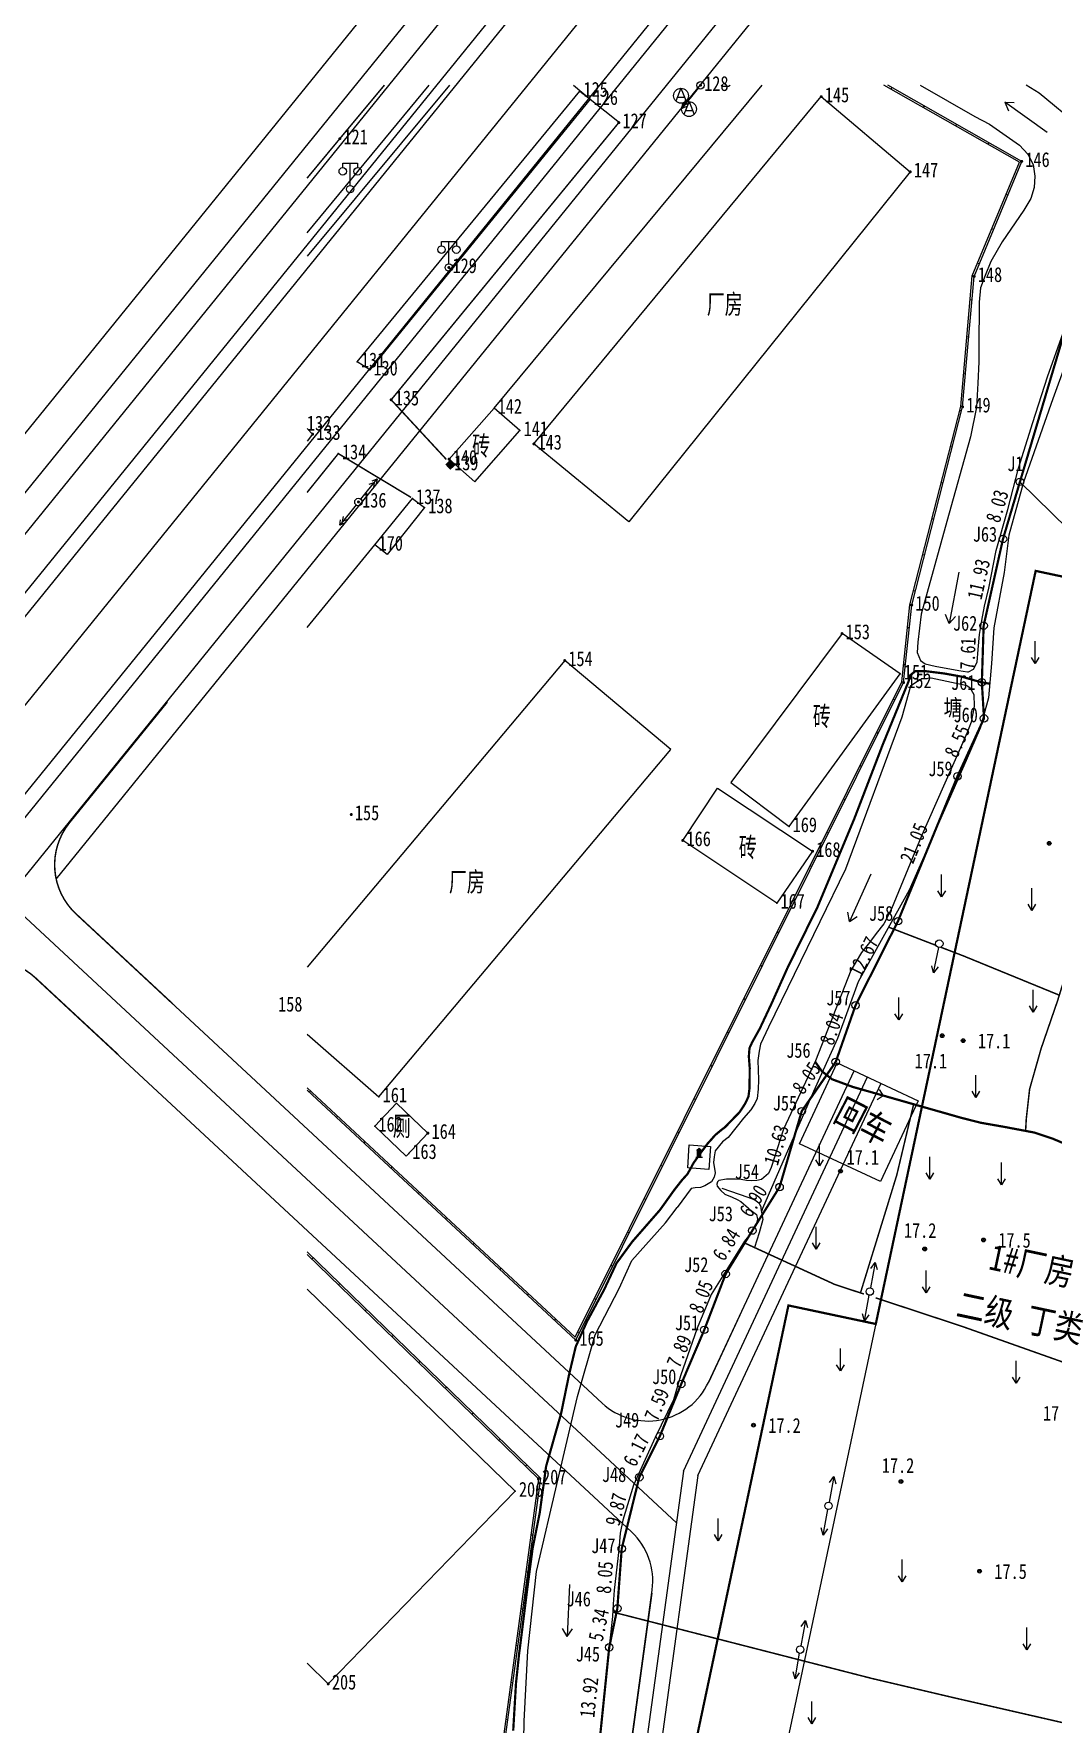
# Model space of a CAD drawing. Extents: x -21908402 to 2681150, y 103181 to 5079726.
# Drawn here: x 1464390 to 1475348, y 471980 to 490152 of the extents above; entities that cross this region are included whole.
import ezdxf
from ezdxf.enums import TextEntityAlignment as Align

# ---------------------------------------------------------------- set-up
doc = ezdxf.new("R2010")
doc.units = 0
doc.header["$LTSCALE"] = 1000
doc.linetypes.add('DASHDOT', pattern=[25.4, 12.7, -6.35, 0, -6.35])
doc.linetypes.add('DOTE', pattern=[2.42, 2, -0.2, 0.02, -0.2])
for name, color, linetype in [('-图例', 7, 'Continuous'), ('222-框选面积', 6, 'Continuous'), ('DIM_COOR', 3, 'Continuous'), ('DLDW', 11, 'Continuous'), ('DLJ', 5, 'Continuous'), ('JZD', 1, 'Continuous'), ('JZP', 1, 'Continuous'), ('RD-中线', 1, 'Continuous'), ('RD-侧石线', 5, 'Continuous'), ('RD-红线', 7, 'Continuous'), ('RD-绿线', 3, 'Continuous'), ('地块划分线', 1, 'DASHDOT'), ('地形', 251, 'Continuous')]:
    doc.layers.add(name, color=color, linetype=linetype)
doc.styles.add('DIMST', font='', dxfattribs={"width": 0.8})
doc.styles.add('HZ', font='simhei.ttf', dxfattribs={"width": 0.8})
doc.styles.add('HZTXT', font='txt', dxfattribs={"width": 0.7, "height": 300, "bigfont": 'HZTXT'})
doc.styles.add('ROMANS', font='simsun.ttc', dxfattribs={"width": 0.8})
doc.styles.get("Standard").update_dxf_attribs({"font": 'tssdeng.shx', "width": 0.7, "bigfont": 'hztxt.shx'})
doc.styles.get('DIMST').set_extended_font_data('SimSun')

# ---------------------------------------------------------------- blocks, each defined once
blk = doc.blocks.new('8310')
for radius in [0.25, 0.125]:
    blk.add_circle((0, 0), radius)
blk = doc.blocks.new('513')
blk.add_circle((0, 0), 0.5)
blk = doc.blocks.new('5123')
at = {"linetype": 'Continuous'}
for points in [[(4, 0), (0.5, 0)], [(3.09, 0.42), (4, 0), (3.09, -0.42)]]:
    blk.add_lwpolyline(points, dxfattribs=at)
blk = doc.blocks.new('6710')
at = {"linetype": 'Continuous'}
for points in [[(0, 0), (7, 0), (5.92, 0.69)], [(7, 0), (5.92, -0.69)]]:
    blk.add_lwpolyline(points, dxfattribs=at)
blk = doc.blocks.new('9110')
for points in [[(0, 0), (0, 3)], [(0.5, 0.82), (0, 0), (-0.5, 0.82)]]:
    blk.add_lwpolyline(points)
blk = doc.blocks.new('5130')
blk.add_circle((0, 0), 0.5)
blk = doc.blocks.new('5121')
at = {"linetype": 'Continuous'}
for points in [[(4, 0), (0.5, 0)], [(3.09, 0.42), (4, 0), (3.09, -0.42)]]:
    blk.add_lwpolyline(points, dxfattribs=at)
blk = doc.blocks.new('6311')
blk.add_lwpolyline([(-0.71, 0.71), (0, 0), (-0.71, -0.71)])
blk = doc.blocks.new('gc002')
at = {"color": 250, "const_width": 1}
blk.add_lwpolyline([(-0.5, 0), (0.5, 0)], dxfattribs=at)
blk = doc.blocks.new('gc170')
at = {"linetype": 'Continuous'}
blk.add_circle((0, 0), 0.5, dxfattribs=at)
blk = doc.blocks.new('gc013a')
at = {"linetype": 'Continuous'}
blk.add_line((0.5, 0), (4, 0), dxfattribs=at)
at = {"linetype": 'Continuous', "flags": 128}
for points in [[(2.77, 0.35), (3.38, 0), (2.77, -0.35)], [(3.39, 0.35), (4, 0), (3.39, -0.35)]]:
    blk.add_lwpolyline(points, dxfattribs=at)
blk = doc.blocks.new('GC097')
for p, q in [((-1, 2.9), (-1, 3.5)), ((-1, 3.5), (1, 3.5)), ((0, 0.5), (0, 3.5)), ((1, 3.5), (1, 2.9))]:
    blk.add_line(p, q)
for centre in [(-1, 2.4), (1, 2.4), (0, 0)]:
    blk.add_circle(centre, 0.5)
blk = doc.blocks.new('GC045')
for p, q in [((0, 1), (-0.68, -0.74)), ((0, 1), (0.68, -0.74)), ((-0.47, -0.2), (0.47, -0.2))]:
    blk.add_line(p, q)
blk.add_circle((0, 0), 1)
blk = doc.blocks.new('gc108')
blk.add_line((-0.9, 0), (0.9, 0))
blk.add_lwpolyline([(0, 2.6, 0, 1.8, 0), (0, 1.8, 1.8, 1.8, 0)], format="xyseb")
at = {"const_width": 1.2}
blk.add_lwpolyline([(0, 0), (0, 1.8)], dxfattribs=at)
blk = doc.blocks.new('gc0000')
blk.add_point((0, 0))
blk = doc.blocks.new('1234')
at = {"layer": 'DLDW', "color": 250, "linetype": 'Continuous', "elevation": 17.38, "flags": 128}
blk.add_lwpolyline([(561199.15, 3365719.26), (561198.96, 3365716.18), (561196.12, 3365716.38), (561196.31, 3365719.46)], close=True, dxfattribs=at)
at = {"layer": 'DLJ', "color": 250, "linetype": 'Continuous', "elevation": 17.38, "flags": 128}
blk.add_lwpolyline([(561253.58, 3365796), (561240.75, 3365808.57), (561238.47, 3365800.88), (561235.87, 3365789.24), (561235.63, 3365781.63), (561235.92, 3365776.78), (561232.36, 3365769), (561224.36, 3365749.53), (561218.66, 3365738.22), (561215.99, 3365730.63), (561211.43, 3365724), (561208.45, 3365713.8), (561204.79, 3365707.95), (561201.21, 3365702.12), (561198.33, 3365694.61), (561195.24, 3365687.34), (561192.36, 3365680.32), (561189.6, 3365674.8), (561187.24, 3365665.21), (561186.65, 3365657.18), (561185.56, 3365651.95), (561184.14, 3365638.1)], dxfattribs=at)
at = {"layer": 'JZP', "color": 250, "linetype": 'Continuous'}
for centre in [(561240.75, 3365808.57, 17.38), (561238.47, 3365800.88, 17.38), (561235.87, 3365789.24, 17.38), (561235.63, 3365781.63, 17.38), (561235.92, 3365776.78, 17.38), (561232.36, 3365769, 17.38), (561224.36, 3365749.53, 17.38), (561218.66, 3365738.22, 17.38), (561215.99, 3365730.63, 17.38), (561211.43, 3365724, 17.38), (561208.45, 3365713.8, 17.38), (561204.79, 3365707.95, 17.38), (561201.21, 3365702.12, 17.38), (561198.33, 3365694.61, 17.38), (561195.24, 3365687.34, 17.38), (561192.36, 3365680.32, 17.38), (561189.6, 3365674.8, 17.38), (561187.24, 3365665.21, 17.38), (561186.65, 3365657.18, 17.38), (561185.56, 3365651.95, 17.38)]:
    blk.add_circle(centre, 0.5, dxfattribs=at)
at = {"layer": '地形', "color": 250, "linetype": 'Continuous'}
for p, q in [((561223.52, 3365861.57, 17.38), (561223.4, 3365861.36, 17.38)), ((561223.52, 3365861.57, 17.38), (561223.4, 3365861.36, 17.38)), ((561227.87, 3365859.1, 17.38), (561227.74, 3365858.88, 17.38)), ((561227.87, 3365859.1, 17.38), (561227.74, 3365858.88, 17.38)), ((561232.21, 3365856.62, 17.38), (561232.09, 3365856.41, 17.38)), ((561232.21, 3365856.62, 17.38), (561232.09, 3365856.41, 17.38)), ((561236.56, 3365854.15, 17.38), (561236.44, 3365853.93, 17.38)), ((561236.56, 3365854.15, 17.38), (561236.44, 3365853.93, 17.38)), ((561240.91, 3365851.68, 17.38), (561240.78, 3365851.46, 17.38)), ((561240.91, 3365851.68, 17.38), (561240.78, 3365851.46, 17.38)), ((561239.11, 3365847.1, 17.38), (561238.88, 3365847.19, 17.38)), ((561239.11, 3365847.1, 17.38), (561238.88, 3365847.19, 17.38)), ((561237.2, 3365842.47, 17.38), (561236.97, 3365842.57, 17.38)), ((561237.2, 3365842.47, 17.38), (561236.97, 3365842.57, 17.38)), ((561235.29, 3365837.85, 17.38), (561235.06, 3365837.95, 17.38)), ((561235.29, 3365837.85, 17.38), (561235.06, 3365837.95, 17.38)), ((561234.32, 3365833, 17.38), (561234.07, 3365833.02, 17.38)), ((561234.32, 3365833, 17.38), (561234.07, 3365833.02, 17.38)), ((561233.88, 3365828.02, 17.38), (561233.63, 3365828.04, 17.38)), ((561233.88, 3365828.02, 17.38), (561233.63, 3365828.04, 17.38)), ((561233.44, 3365823.04, 17.38), (561233.19, 3365823.06, 17.38)), ((561233.44, 3365823.04, 17.38), (561233.19, 3365823.06, 17.38)), ((561232.91, 3365818.07, 17.38), (561232.66, 3365818.14, 17.38)), ((561232.91, 3365818.07, 17.38), (561232.66, 3365818.14, 17.38)), ((561231.66, 3365813.23, 17.38), (561231.42, 3365813.29, 17.38)), ((561231.66, 3365813.23, 17.38), (561231.42, 3365813.29, 17.38)), ((561230.42, 3365808.39, 17.38), (561230.17, 3365808.45, 17.38)), ((561230.42, 3365808.39, 17.38), (561230.17, 3365808.45, 17.38)), ((561229.17, 3365803.54, 17.38), (561228.93, 3365803.61, 17.38)), ((561229.17, 3365803.54, 17.38), (561228.93, 3365803.61, 17.38)), ((561227.93, 3365798.7, 17.38), (561227.69, 3365798.76, 17.38)), ((561227.93, 3365798.7, 17.38), (561227.69, 3365798.76, 17.38)), ((561226.68, 3365793.86, 17.38), (561226.44, 3365793.92, 17.38)), ((561226.68, 3365793.86, 17.38), (561226.44, 3365793.92, 17.38)), ((561225.89, 3365788.93, 17.38), (561225.64, 3365788.96, 17.38)), ((561225.89, 3365788.93, 17.38), (561225.64, 3365788.96, 17.38)), ((561225.36, 3365783.96, 17.38), (561225.12, 3365783.99, 17.38)), ((561225.36, 3365783.96, 17.38), (561225.12, 3365783.99, 17.38)), ((561223.94, 3365779.25, 17.38), (561223.72, 3365779.36, 17.38)), ((561223.94, 3365779.25, 17.38), (561223.72, 3365779.36, 17.38)), ((561221.71, 3365774.77, 17.38), (561221.49, 3365774.88, 17.38)), ((561221.71, 3365774.77, 17.38), (561221.49, 3365774.88, 17.38)), ((561219.48, 3365770.3, 17.38), (561219.26, 3365770.41, 17.38)), ((561219.48, 3365770.3, 17.38), (561219.26, 3365770.41, 17.38)), ((561217.25, 3365765.82, 17.38), (561217.03, 3365765.93, 17.38)), ((561217.25, 3365765.82, 17.38), (561217.03, 3365765.93, 17.38)), ((561215.02, 3365761.35, 17.38), (561214.8, 3365761.46, 17.38)), ((561215.02, 3365761.35, 17.38), (561214.8, 3365761.46, 17.38)), ((561212.79, 3365756.87, 17.38), (561212.57, 3365756.98, 17.38)), ((561212.79, 3365756.87, 17.38), (561212.57, 3365756.98, 17.38)), ((561210.56, 3365752.4, 17.38), (561210.34, 3365752.51, 17.38)), ((561210.56, 3365752.4, 17.38), (561210.34, 3365752.51, 17.38)), ((561208.33, 3365747.92, 17.38), (561208.11, 3365748.03, 17.38)), ((561208.33, 3365747.92, 17.38), (561208.11, 3365748.03, 17.38)), ((561206.1, 3365743.44, 17.38), (561205.87, 3365743.56, 17.38)), ((561206.1, 3365743.44, 17.38), (561205.87, 3365743.56, 17.38)), ((561203.87, 3365738.97, 17.38), (561203.64, 3365739.08, 17.38)), ((561203.87, 3365738.97, 17.38), (561203.64, 3365739.08, 17.38)), ((561201.64, 3365734.49, 17.38), (561201.41, 3365734.6, 17.38)), ((561201.64, 3365734.49, 17.38), (561201.41, 3365734.6, 17.38)), ((561199.41, 3365730.02, 17.38), (561199.18, 3365730.13, 17.38)), ((561199.41, 3365730.02, 17.38), (561199.18, 3365730.13, 17.38)), ((561145.25, 3365726.53, 17.38), (561145.42, 3365726.71, 17.38)), ((561145.25, 3365726.53, 17.38), (561145.42, 3365726.71, 17.38)), ((561197.18, 3365725.54, 17.38), (561196.95, 3365725.65, 17.38)), ((561197.18, 3365725.54, 17.38), (561196.95, 3365725.65, 17.38)), ((561148.91, 3365723.13, 17.38), (561149.08, 3365723.31, 17.38)), ((561148.91, 3365723.13, 17.38), (561149.08, 3365723.31, 17.38)), ((561152.58, 3365719.72, 17.38), (561152.75, 3365719.9, 17.38)), ((561152.58, 3365719.72, 17.38), (561152.75, 3365719.9, 17.38)), ((561194.94, 3365721.07, 17.38), (561194.72, 3365721.18, 17.38)), ((561194.94, 3365721.07, 17.38), (561194.72, 3365721.18, 17.38)), ((561156.24, 3365716.32, 17.38), (561156.41, 3365716.5, 17.38)), ((561156.24, 3365716.32, 17.38), (561156.41, 3365716.5, 17.38)), ((561192.71, 3365716.59, 17.38), (561192.49, 3365716.7, 17.38)), ((561192.71, 3365716.59, 17.38), (561192.49, 3365716.7, 17.38)), ((561159.9, 3365712.91, 17.38), (561160.07, 3365713.09, 17.38)), ((561159.9, 3365712.91, 17.38), (561160.07, 3365713.09, 17.38)), ((561190.48, 3365712.12, 17.38), (561190.26, 3365712.23, 17.38)), ((561190.48, 3365712.12, 17.38), (561190.26, 3365712.23, 17.38)), ((561163.56, 3365709.51, 17.38), (561163.73, 3365709.69, 17.38)), ((561163.56, 3365709.51, 17.38), (561163.73, 3365709.69, 17.38)), ((561167.22, 3365706.1, 17.38), (561167.4, 3365706.28, 17.38)), ((561167.22, 3365706.1, 17.38), (561167.4, 3365706.28, 17.38)), ((561188.25, 3365707.64, 17.38), (561188.03, 3365707.75, 17.38)), ((561188.25, 3365707.64, 17.38), (561188.03, 3365707.75, 17.38)), ((561145.59, 3365704.13, 17.38), (561145.76, 3365704.31, 17.38)), ((561145.59, 3365704.13, 17.38), (561145.76, 3365704.31, 17.38)), ((561170.89, 3365702.7, 17.38), (561171.06, 3365702.88, 17.38)), ((561170.89, 3365702.7, 17.38), (561171.06, 3365702.88, 17.38)), ((561186.02, 3365703.16, 17.38), (561185.8, 3365703.28, 17.38)), ((561186.02, 3365703.16, 17.38), (561185.8, 3365703.28, 17.38)), ((561149.18, 3365700.65, 17.38), (561149.35, 3365700.83, 17.38)), ((561149.18, 3365700.65, 17.38), (561149.35, 3365700.83, 17.38)), ((561174.55, 3365699.29, 17.38), (561174.72, 3365699.47, 17.38)), ((561174.55, 3365699.29, 17.38), (561174.72, 3365699.47, 17.38)), ((561152.77, 3365697.17, 17.38), (561152.94, 3365697.35, 17.38)), ((561152.77, 3365697.17, 17.38), (561152.94, 3365697.35, 17.38)), ((561183.79, 3365698.69, 17.38), (561183.57, 3365698.8, 17.38)), ((561183.79, 3365698.69, 17.38), (561183.57, 3365698.8, 17.38)), ((561178.21, 3365695.89, 17.38), (561178.38, 3365696.07, 17.38)), ((561178.21, 3365695.89, 17.38), (561178.38, 3365696.07, 17.38)), ((561156.36, 3365693.69, 17.38), (561156.53, 3365693.87, 17.38)), ((561156.36, 3365693.69, 17.38), (561156.53, 3365693.87, 17.38)), ((561181.56, 3365694.21, 17.38), (561181.34, 3365694.32, 17.38)), ((561181.56, 3365694.21, 17.38), (561181.34, 3365694.32, 17.38)), ((561159.95, 3365690.21, 17.38), (561160.12, 3365690.38, 17.38)), ((561159.95, 3365690.21, 17.38), (561160.12, 3365690.38, 17.38)), ((561163.54, 3365686.72, 17.38), (561163.71, 3365686.9, 17.38)), ((561163.54, 3365686.72, 17.38), (561163.71, 3365686.9, 17.38)), ((561167.13, 3365683.24, 17.38), (561167.3, 3365683.42, 17.38)), ((561167.13, 3365683.24, 17.38), (561167.3, 3365683.42, 17.38)), ((561170.72, 3365679.76, 17.38), (561170.89, 3365679.94, 17.38)), ((561170.72, 3365679.76, 17.38), (561170.89, 3365679.94, 17.38)), ((561174.31, 3365676.28, 17.38), (561174.48, 3365676.46, 17.38)), ((561174.31, 3365676.28, 17.38), (561174.48, 3365676.46, 17.38)), ((561175.7, 3365672.04, 17.38), (561175.94, 3365672, 17.38)), ((561175.7, 3365672.04, 17.38), (561175.94, 3365672, 17.38)), ((561175.02, 3365667.08, 17.38), (561175.27, 3365667.05, 17.38)), ((561175.02, 3365667.08, 17.38), (561175.27, 3365667.05, 17.38)), ((561174.35, 3365662.13, 17.38), (561174.6, 3365662.09, 17.38)), ((561174.35, 3365662.13, 17.38), (561174.6, 3365662.09, 17.38)), ((561173.67, 3365657.17, 17.38), (561173.92, 3365657.14, 17.38)), ((561173.67, 3365657.17, 17.38), (561173.92, 3365657.14, 17.38)), ((561173, 3365652.22, 17.38), (561173.25, 3365652.18, 17.38)), ((561173, 3365652.22, 17.38), (561173.25, 3365652.18, 17.38)), ((561172.33, 3365647.26, 17.38), (561172.57, 3365647.23, 17.38)), ((561172.33, 3365647.26, 17.38), (561172.57, 3365647.23, 17.38)), ((561171.65, 3365642.31, 17.38), (561171.9, 3365642.27, 17.38)), ((561171.65, 3365642.31, 17.38), (561171.9, 3365642.27, 17.38))]:
    blk.add_line(p, q, dxfattribs=at)
at = {"layer": '地形', "color": 250, "linetype": 'Continuous', "flags": 128}
for points, const_width, elevation in [([(561155.36, 3365861.88), (561149.36, 3365854.68), (561144.95, 3365849.36)], 0.2, 34.89), ([(561186.85, 3365856.84), (561156.26, 3365819.59), (561156.26, 3365819.59), (561163.68, 3365811.57)], 0.2, 17.38), ([(561280.03, 3365827.38), (561275.04, 3365814.92), (561271.17, 3365805.33), (561268.91, 3365799.98), (561267.78, 3365797.47), (561266.55, 3365794.31), (561260.78, 3365779.79), (561254.12, 3365762.33), (561247.81, 3365745.3), (561245.82, 3365738.88), (561243.6, 3365732.43), (561242.05, 3365726.97), (561241.6, 3365722.97), (561241.51, 3365721.34)], 0.2, 34.8), ([(561144.95, 3365807.13), (561149.16, 3365812.36), (561158.94, 3365806.47)], 0.2, 17.38), ([(561209.52, 3365743.26), (561213.55, 3365751.44), (561218.46, 3365763.22), (561222.3, 3365773.22), (561225.32, 3365780.61), (561225.73, 3365781.62), (561226.06, 3365782.62), (561226.68, 3365783.11), (561228.05, 3365783.13), (561230.6, 3365782.81), (561232.97, 3365782.38), (561233.68, 3365782.17)], 0.3, 17.38), ([(561233.68, 3365782.17), (561234.77, 3365781.85), (561235.63, 3365781.63), (561236.68, 3365781.44)], 0.3, 17.38), ([(561223.09, 3365748.73), (561229.46, 3365746.28)], 0.2, 34.55), ([(561230.08, 3365746.04), (561233.18, 3365744.85)], 0.2, 34.55), ([(561246, 3365739.6), (561233.18, 3365744.85)], 0.2, 17.38), ([(561192.65, 3365711.1), (561194.33, 3365713.45), (561195.36, 3365714.76), (561196.07, 3365715.54), (561196.46, 3365716.23), (561196.9, 3365717.05), (561197.99, 3365718.58), (561198.35, 3365719.06), (561198.82, 3365719.69), (561199.28, 3365720.19), (561199.79, 3365720.78), (561200.52, 3365721.39), (561201.11, 3365721.84), (561203.09, 3365723.88), (561203.8, 3365724.97), (561204.27, 3365725.95), (561204.41, 3365727.05), (561204.42, 3365727.89), (561204.44, 3365729.81), (561204.32, 3365731.35), (561204.41, 3365732.48), (561204.74, 3365733.2), (561205.8, 3365735.11), (561207.4, 3365738.52), (561209.52, 3365743.26)], 0.3, 17.38), ([(561213.22, 3365730.65), (561214.13, 3365729.37), (561215.49, 3365728.29), (561218.28, 3365727.26), (561232.88, 3365723.1)], 0.3, 17.38), ([(561222.75, 3365710.7), (561224.2, 3365715.42), (561226.46, 3365724.91)], 0.2, 34.76), ([(561232.88, 3365723.1), (561235.49, 3365722.44), (561238.68, 3365721.88), (561242.65, 3365721.13), (561245.18, 3365720.29), (561250.82, 3365717.89), (561257.06, 3365715.73), (561266.35, 3365712.33), (561273.28, 3365710.02)], 0.3, 17.38), ([(561192.65, 3365711.1), (561192.35, 3365710.69), (561188.64, 3365706.44), (561186.54, 3365703.57), (561184.89, 3365700.04), (561182.57, 3365695.72), (561181.06, 3365692.36), (561180.15, 3365688.53), (561179.09, 3365683.36), (561177.08, 3365676.28), (561176.22, 3365670), (561175.26, 3365665.21), (561174.57, 3365659.98), (561173.42, 3365650.81)], 0.3, 17.38), ([(561219.32, 3365699.58), (561222.75, 3365710.7)], 0.2, 34.76), ([(561203.63, 3365706.34), (561215.85, 3365700.72), (561219.79, 3365699.42)], 0.2, 34.85), ([(561221.36, 3365698.91), (561232.51, 3365695.23)], 0.2, 34.85), ([(561232.51, 3365695.23), (561233.22, 3365694.99), (561252.21, 3365688.26), (561268.71, 3365682.03)], 0.2, 34.85), ([(561186.04, 3365656.69), (561199.59, 3365653.22), (561220.84, 3365647.77), (561231.84, 3365645.18)], 0.2, 34.78), ([(561172.66, 3365640.76), (561173.03, 3365647.09), (561173.42, 3365650.81)], 0.3, 17.38), ([(561231.84, 3365645.18), (561255.95, 3365639.66)], 0.2, 34.78)]:
    blk.add_lwpolyline(points, dxfattribs=dict(at, const_width=const_width, elevation=elevation))
for points, elevation in [([(561164.08, 3365861.88), (561144.95, 3365838.91)], 34.57), ([(561144.95, 3365842.02), (561161.36, 3365861.88)], 34.57), ([(561144.95, 3365727.15), (561180.99, 3365693.64), (561224.87, 3365781.67), (561225.96, 3365792.05), (561232.81, 3365818.69), (561234.35, 3365836.23), (561240.67, 3365851.52), (561222.47, 3365861.88)], 17.38), ([(561144.95, 3365727.15), (561180.99, 3365693.64), (561224.87, 3365781.67), (561225.96, 3365792.05), (561232.81, 3365818.69), (561234.35, 3365836.23), (561240.67, 3365851.52), (561222.47, 3365861.88)], 17.38), ([(561144.95, 3365726.81), (561181.07, 3365693.23), (561225.12, 3365781.6), (561226.21, 3365792.01), (561233.05, 3365818.64), (561234.6, 3365836.17), (561240.99, 3365851.63), (561222.98, 3365861.88)], 17.38), ([(561181.6, 3365861.06), (561182.98, 3365859.97), (561153.38, 3365823.62), (561151.71, 3365824.7), (561181.6, 3365861.06)], 34.75), ([(561170.08, 3365818.47), (561206.12, 3365861.88)], 17.38), ([(561180.74, 3365861.88), (561182.98, 3365859.97), (561186.95, 3365856.84)], 34.89), ([(561200.6, 3365861.88), (561200.77, 3365861.75), (561201.59, 3365861.72), (561201.79, 3365861.88)], 17.38), ([(561227.32, 3365861.88), (561234.69, 3365857.68)], 17.38), ([(561233.69, 3365783.05), (561233.84, 3365783.05), (561234.49, 3365783.38), (561234.98, 3365784.34), (561235.13, 3365786.05), (561235.31, 3365788.03), (561235.62, 3365789.95), (561235.99, 3365791.84), (561236.57, 3365794.28), (561237.54, 3365799.36), (561239.1, 3365804.85), (561240.55, 3365810.42), (561242.48, 3365816.54), (561244.44, 3365822.67), (561246.55, 3365828.57)], 17.38), ([(561260.08, 3365861.88), (561258.48, 3365859.36), (561254.41, 3365854.81), (561252.74, 3365854.11), (561251.67, 3365854.2), (561250.46, 3365854.89), (561248.74, 3365856.32), (561243.31, 3365860.81), (561241.59, 3365861.88)], 17.38), ([(561234.69, 3365857.68), (561236.65, 3365856.64), (561240.67, 3365853.8), (561241.8, 3365852.62), (561242.53, 3365851.2), (561242.77, 3365849.66), (561242.65, 3365848.13), (561242.21, 3365846.63), (561241.25, 3365845.08), (561238.36, 3365840.83), (561236.82, 3365838.17), (561236.06, 3365836.31), (561235.47, 3365834.63), (561235.29, 3365832.7), (561235.26, 3365830.81), (561235.23, 3365828.47), (561235.21, 3365824.7), (561235.09, 3365821.81), (561234.89, 3365818.59), (561234.11, 3365814.6)], 17.38), ([(561257.42, 3365842.84), (561255.06, 3365841.52), (561253.57, 3365839.56), (561251.13, 3365835.62), (561250.52, 3365834.69), (561248.49, 3365828.81), (561245.17, 3365819.73), (561241.22, 3365808.52), (561239.25, 3365801.42), (561238.61, 3365796.39), (561237.26, 3365788.94), (561236.91, 3365784.16), (561236.51, 3365779.54), (561235.39, 3365775.47), (561233.53, 3365771.14)], 34.58), ([(561144.95, 3365815.72), (561145.71, 3365814.97), (561144.95, 3365814.03)], 34.9), ([(561234.11, 3365814.6), (561230.92, 3365803.24), (561227.48, 3365790.8), (561227.05, 3365787.01), (561226.95, 3365785.64), (561227.4, 3365784.57), (561228, 3365784.11), (561229.36, 3365783.78), (561232.55, 3365783.21), (561233.69, 3365783.05)], 17.38), ([(561234.11, 3365814.6), (561234.11, 3365814.6)], 17.38), ([(561154.08, 3365800.08), (561159.12, 3365806.34), (561160.75, 3365805.11), (561155.72, 3365798.81), (561154.08, 3365800.08)], 17.38), ([(561144.95, 3365788.99), (561154.08, 3365800.08)], 17.38), ([(561144.95, 3365734.34), (561154.62, 3365725.93), (561193.82, 3365772.58), (561179.58, 3365784.55), (561144.95, 3365743.34)], 35.55), ([(561233.66, 3365781.14), (561228.81, 3365782.2), (561227.52, 3365782.06), (561226.75, 3365781.62), (561226.06, 3365781.09), (561224.87, 3365776.93), (561217.31, 3365756.52), (561206.96, 3365735.3), (561205.88, 3365733), (561205.7, 3365732.07), (561205.51, 3365730.82), (561205.57, 3365729.55), (561205.6, 3365728.23), (561205.56, 3365726.94), (561205.44, 3365725.71), (561205.12, 3365725.04), (561204.58, 3365724.16), (561203.61, 3365723.07), (561201.56, 3365720.48), (561200.8, 3365719.89), (561199.8, 3365718.66), (561199.65, 3365717.84), (561199.57, 3365717.1), (561199.79, 3365715.73), (561199.66, 3365715.11), (561199.29, 3365714.49), (561198.4, 3365713.97), (561197.82, 3365713.76), (561197.12, 3365713.7), (561196.59, 3365713.61), (561194.68, 3365711.07)], 17.38), ([(561233.66, 3365781.14), (561234, 3365780.91), (561234.56, 3365779.99), (561234.59, 3365778.38), (561234.2, 3365776.28), (561233.58, 3365774.64)], 17.38), ([(561233.58, 3365774.64), (561227.56, 3365761.1), (561223.47, 3365751.19), (561222.46, 3365749.16), (561221.45, 3365747.88), (561220.52, 3365746.67), (561219.44, 3365745.32), (561218.04, 3365742.91), (561213.27, 3365730.77), (561208.99, 3365721.56), (561207.33, 3365716.42), (561206.96, 3365715.63), (561206.02, 3365714.81), (561205.39, 3365714.67), (561204.62, 3365714.63), (561204.02, 3365714.66), (561203.28, 3365714.8), (561202.51, 3365714.85), (561201.31, 3365714.85), (561200.28, 3365714.69), (561200.13, 3365714.5), (561200.03, 3365714.21), (561200.05, 3365713.93), (561200.55, 3365713.32), (561201.09, 3365712.86), (561202.1, 3365712.46), (561202.76, 3365712.11), (561203.26, 3365711.84), (561204.26, 3365710.96), (561204.27, 3365710.94)], 17.38), ([(561233.58, 3365774.64), (561233.58, 3365774.64)], 17.38), ([(561233.53, 3365771.14), (561225.86, 3365753.69), (561219.01, 3365741.39), (561216.24, 3365733.75), (561213.03, 3365726.65), (561206.17, 3365710.92)], 34.83), ([(561200.69, 3365713.64), (561204.18, 3365712.44), (561205.11, 3365712.09), (561205.65, 3365711.68), (561205.94, 3365711.17), (561205.94, 3365710.92)], 17.38), ([(561173.9, 3365629.23), (561174.12, 3365642.04), (561174.63, 3365651.47), (561175.81, 3365662.14), (561178.71, 3365674.58), (561181.28, 3365685.66), (561183.67, 3365693.96), (561186.9, 3365700.16), (561188.59, 3365703.93), (561193.12, 3365709), (561194.68, 3365711.07)], 17.38), ([(561204.27, 3365710.94), (561205.33, 3365710.13), (561205.48, 3365709.47), (561205.3, 3365708.75), (561204.45, 3365707.42), (561203.74, 3365706.52), (561199.25, 3365699.38), (561197.36, 3365694.82), (561195.14, 3365688.44), (561194.21, 3365685.21), (561191.72, 3365680.13), (561188.84, 3365673.76), (561187.41, 3365669.03), (561187.03, 3365667.28), (561186.83, 3365665.05), (561186.23, 3365659.61), (561186.08, 3365657.74), (561186.01, 3365656.11), (561185.25, 3365649.13), (561184.14, 3365638.1)], 17.38), ([(561205.94, 3365710.92), (561206.19, 3365709.42), (561205.69, 3365707.66), (561205.06, 3365705.69)], 17.38), ([(561206.17, 3365710.92), (561206.01, 3365710.53)], 34.83), ([(561144.95, 3365705.1), (561176.31, 3365674.68), (561170.33, 3365630.76), (561144.95, 3365639.07)], 17.38), ([(561144.95, 3365705.1), (561176.31, 3365674.68), (561170.33, 3365630.76), (561144.95, 3365639.07)], 17.38), ([(561144.95, 3365704.75), (561176.04, 3365674.59), (561170.13, 3365631.09), (561144.95, 3365639.33)], 17.38), ([(561144.95, 3365649.83), (561147.81, 3365647.03), (561172.94, 3365672.94), (561144.95, 3365700.09)], 35.9)]:
    blk.add_lwpolyline(points, dxfattribs=dict(at, elevation=elevation))
at = {"layer": '地形', "color": 250, "linetype": 'Continuous', "const_width": 0.2, "flags": 128}
for points, elevation in [([(561197.73, 3365861.85, 1), (561197.93, 3365861.85, 1)], 34.6), ([(561213.95, 3365860.33, 1), (561214.15, 3365860.32, 1)], 34.78), ([(561186.75, 3365856.84, 1), (561186.95, 3365856.84, 1)], 33.79), ([(561149.26, 3365854.68, 1), (561149.46, 3365854.68, 1)], 33.93), ([(561240.89, 3365851.63, 1), (561241.09, 3365851.63, 1)], 34.28), ([(561225.91, 3365850.22, 1), (561226.11, 3365850.22, 1)], 34.76), ([(561163.92, 3365837.37, 1), (561164.12, 3365837.37, 1)], 33.83), ([(561234.5, 3365836.17, 1), (561234.7, 3365836.17, 1)], 34.13), ([(561156.16, 3365819.59, 1), (561156.36, 3365819.59, 1)], 33.97), ([(561232.95, 3365818.64, 1), (561233.15, 3365818.64, 1)], 34.14), ([(561145.61, 3365814.97, 1), (561145.81, 3365814.97, 1)], 33.9), ([(561175.34, 3365813.66, 1), (561175.54, 3365813.66, 1)], 34.62), ([(561163.94, 3365811.61, 1), (561164.14, 3365811.61, 1)], 34.61), ([(561151.76, 3365805.86, 1), (561151.96, 3365805.86, 1)], 33.91), ([(561226.11, 3365792.01, 1), (561226.31, 3365792.01, 1)], 34.24), ([(561216.74, 3365788.18, 1), (561216.94, 3365788.17, 1)], 34.87), ([(561179.48, 3365784.55, 1), (561179.68, 3365784.55, 1)], 34.53), ([(561225.02, 3365781.6, 1), (561225.22, 3365781.6, 1)], 34.32), ([(561150.8, 3365763.86, 1), (561151, 3365763.86, 1)], 34.49), ([(561195.35, 3365760.37, 1), (561195.55, 3365760.37, 1)], 34.72), ([(561212.79, 3365758.92, 1), (561212.99, 3365758.92, 1)], 34.78), ([(561161.1, 3365721.04, 1), (561161.3, 3365721.04, 1)], 34.74), ([(561180.97, 3365693.23, 1), (561181.17, 3365693.23, 1)], 34.45), ([(561175.94, 3365674.59, 1), (561176.14, 3365674.59, 1)], 34.55), ([(561147.71, 3365647.03, 1), (561147.91, 3365647.03, 1)], 34.53)]:
    blk.add_lwpolyline(points, format="xyb", close=True, dxfattribs=dict(at, elevation=elevation))
at = {"layer": '地形', "color": 250, "linetype": 'Continuous', "flags": 128}
for points, elevation in [([(561175.44, 3365813.66), (561214.05, 3365860.33), (561226.01, 3365850.22), (561188.21, 3365803.21)], 17.38), ([(561173.56, 3365815.46), (561170.08, 3365818.47), (561164.04, 3365811.61), (561167.49, 3365808.57)], 35.86), ([(561209.72, 3365762.24), (561224.66, 3365782.78), (561216.84, 3365788.18), (561201.88, 3365768.17)], -9961.3), ([(561212.89, 3365758.92), (561208.09, 3365751.97), (561195.45, 3365760.37), (561200.13, 3365767.4)], 35.85), ([(561154.06, 3365722), (561158.26, 3365717.96), (561161.2, 3365721.04), (561156.97, 3365725.06)], 35.61)]:
    blk.add_lwpolyline(points, close=True, dxfattribs=dict(at, elevation=elevation))
at = {"layer": '地形', "color": 250, "linetype": 'Continuous'}
for p in [(561181.6, 3365861.06, 17.38), (561197.83, 3365861.85, 17.38), (561182.98, 3365859.97, 17.38), (561214.05, 3365860.33, 17.38), (561186.85, 3365856.84, 17.38), (561149.36, 3365854.68, 17.38), (561240.99, 3365851.63, 17.38), (561226.01, 3365850.22, 17.38), (561164.02, 3365837.37, 17.38), (561234.6, 3365836.17, 17.38), (561151.71, 3365824.7, 17.38), (561153.38, 3365823.62, 17.38), (561156.26, 3365819.59, 17.38), (561170.08, 3365818.47, 17.38), (561233.05, 3365818.64, 17.38), (561173.56, 3365815.46, 17.38), (561145.71, 3365814.97, 17.38), (561175.44, 3365813.66, 17.38), (561149.16, 3365812.36, 17.38), (561164.04, 3365811.61, 17.38), (561164.23, 3365810.88, 17.38), (561159.12, 3365806.34, 17.38), (561151.86, 3365805.86, 17.38), (561160.75, 3365805.11, 17.38), (561154.08, 3365800.08, 17.38), (561226.21, 3365792.01, 17.38), (561216.84, 3365788.18, 17.38), (561179.58, 3365784.55, 17.38), (561224.66, 3365782.78, 17.38), (561225.12, 3365781.6, 17.38), (561150.9, 3365763.86, 17.38), (561209.72, 3365762.24, 17.38), (561195.45, 3365760.37, 17.38), (561212.89, 3365758.92, 17.38), (561208.09, 3365751.97, 17.38), (561154.62, 3365725.93, 17.38), (561154.06, 3365722, 17.38), (561161.2, 3365721.04, 17.38), (561158.62, 3365718.33, 17.38), (561181.07, 3365693.23, 17.38), (561176.04, 3365674.59, 17.38), (561172.94, 3365672.94, 17.38), (561147.81, 3365647.03, 17.38)]:
    blk.add_point(p, dxfattribs=at)
at = {"layer": 'DLDW', "color": 250, "linetype": 'Continuous', "xscale": 0.5, "yscale": 0.5}
blk.add_blockref('gc108', (561197.63, 3365717.82, 17.38), dxfattribs=at)
at = {"layer": 'JZD', "color": 250, "linetype": 'Continuous'}
for p in [(561240.75, 3365808.57, 17.38), (561238.47, 3365800.88, 17.38), (561235.87, 3365789.24, 17.38), (561235.63, 3365781.63, 17.38), (561235.92, 3365776.78, 17.38), (561232.36, 3365769, 17.38), (561224.36, 3365749.53, 17.38), (561218.66, 3365738.22, 17.38), (561215.99, 3365730.63, 17.38), (561211.43, 3365724, 17.38), (561208.45, 3365713.8, 17.38), (561204.79, 3365707.95, 17.38), (561201.21, 3365702.12, 17.38), (561198.33, 3365694.61, 17.38), (561195.24, 3365687.34, 17.38), (561192.36, 3365680.32, 17.38), (561189.6, 3365674.8, 17.38), (561187.24, 3365665.21, 17.38), (561186.65, 3365657.18, 17.38), (561185.56, 3365651.95, 17.38)]:
    blk.add_blockref('gc0000', p, dxfattribs=at)
at = {"layer": '地形', "color": 250, "linetype": 'Continuous'}
for name, p in [('GC045', (561195.2, 3365860.45, 17.38)), ('gc170', (561197.83, 3365861.85, 17.38)), ('GC045', (561196.28, 3365858.66, 17.38)), ('GC097', (561150.75, 3365847.89, 17.38)), ('GC097', (561164.02, 3365837.37, 17.38)), ('gc170', (561151.86, 3365805.86, 17.38)), ('9110', (561242.79, 3365784.16, 17.38)), ('8310', (561244.68, 3365759.99, 17.38)), ('9110', (561230.23, 3365752.79, 17.38)), ('9110', (561242.35, 3365750.98, 17.38)), ('5130', (561229.91, 3365746.51, 17.38)), ('9110', (561242.52, 3365737.32, 17.38)), ('9110', (561224.46, 3365736.25, 17.38)), ('8310', (561230.31, 3365734.14, 17.38)), ('8310', (561233.12, 3365733.47, 17.38)), ('9110', (561234.81, 3365725.85, 17.38)), ('9110', (561213.81, 3365716.63, 17.38)), ('9110', (561228.64, 3365714.87, 17.38)), ('8310', (561216.64, 3365715.95, 17.38)), ('9110', (561238.28, 3365714.09, 17.38)), ('9110', (561213.37, 3365705.47, 17.38)), ('8310', (561235.86, 3365706.69, 17.38)), ('8310', (561227.95, 3365705.48, 17.38)), ('9110', (561228.15, 3365699.58, 17.38)), ('513', (561220.58, 3365699.75, 17.38)), ('9110', (561216.62, 3365689.09, 17.38)), ('9110', (561240.25, 3365687.44, 17.38)), ('8310', (561204.95, 3365681.8, 17.38)), ('8310', (561224.76, 3365674.23, 17.38)), ('513', (561215.03, 3365670.97, 17.38)), ('9110', (561200.21, 3365666.28, 17.38)), ('9110', (561224.91, 3365660.75, 17.38)), ('8310', (561235.33, 3365662.18, 17.38)), ('9110', (561241.66, 3365651.6, 17.38)), ('513', (561211.22, 3365651.64, 17.38)), ('9110', (561212.79, 3365641.69, 17.38))]:
    blk.add_blockref(name, p, dxfattribs=at)
for name, p, rotation in [('gc013a', (561197.83, 3365861.85, 17.38), 231.2565540910421), ('6710', (561244.41, 3365855.53, 17.38), 144.474866500548), ('gc002', (561164.23, 3365810.88, 17.38), 223.5083931077062), ('gc013a', (561151.86, 3365805.86, 17.38), 51.25655409104208), ('gc013a', (561151.86, 3365805.86, 17.38), 230.978934560881), ('6710', (561232.54, 3365796.41, 17.38), 259.1269419200054), ('6710', (561220.7, 3365755.85, 17.38), 245.7576254481234), ('5121', (561229.93, 3365746.49, 17.38), 258.7512316518513), ('6311', (561222.38, 3365726.07, 17.38), 349.0371050315347), ('5123', (561220.58, 3365699.75, 17.38), 79.40758506850652), ('5123', (561220.58, 3365699.75, 17.38), 259.7204428639295), ('5123', (561215.03, 3365670.97, 17.38), 79.7204428639295), ('5123', (561215.03, 3365670.97, 17.38), 259.5046633280493), ('6710', (561180.23, 3365660.38, 17.38), 267.3533992415485), ('5123', (561211.22, 3365651.64, 17.38), 79.50466332804933), ('5123', (561211.22, 3365651.64, 17.38), 259.9713310000271)]:
    blk.add_blockref(name, p, dxfattribs=dict(at, rotation=rotation))
at = {"layer": 'JZD', "color": 250, "linetype": 'Continuous', "style": 'HZ', "width": 0.8}
for s, rotation, p in [('8.03', 73.4571, (561237.69, 3365805.3, 17.38)), ('11.93', 77.3988, (561235.21, 3365795.49, 17.38)), ('7.61', 88.2125, (561233.75, 3365785.49, 17.38)), ('8.55', 65.4097, (561232.32, 3365773.72, 17.38)), ('21.05', 67.6724, (561226.51, 3365760.02, 17.38)), ('12.67', 63.2185, (561219.72, 3365744.78, 17.38)), ('8.04', 70.675, (561215.44, 3365735.09, 17.38)), ('8.05', 55.4552, (561212.06, 3365728.45, 17.38)), ('10.63', 73.6902, (561208.02, 3365719.46, 17.38)), ('6.90', 57.9847, (561204.92, 3365711.94, 17.38)), ('6.84', 58.4667, (561201.29, 3365706.08, 17.38)), ('8.05', 69.0366, (561197.9, 3365699.08, 17.38)), ('7.89', 66.9758, (561194.95, 3365691.76, 17.38)), ('7.59', 67.6379, (561191.95, 3365684.59, 17.38)), ('6.17', 63.4848, (561189.19, 3365678.45, 17.38)), ('9.87', 76.165, (561186.48, 3365670.48, 17.38)), ('8.05', 85.8038, (561184.95, 3365661.34, 17.38)), ('5.34', 78.2262, (561184.15, 3365654.97, 17.38)), ('13.92', 84.1523, (561182.86, 3365645.23, 17.38))]:
    blk.add_text(s, height=2, rotation=rotation, dxfattribs=at).set_placement(p, align=Align.MIDDLE)
at = {"layer": 'JZP', "color": 250, "linetype": 'Continuous', "style": 'HZ', "width": 0.8}
for s, p in [('J1', (561240.13, 3365810.99, 17.38)), ('J63', (561236.05, 3365801.51, 17.38)), ('J62', (561233.38, 3365789.55, 17.38)), ('J61', (561233.13, 3365781.59, 17.38)), ('J60', (561233.46, 3365777.24, 17.38)), ('J59', (561230.07, 3365770, 17.38)), ('J58', (561222.09, 3365750.57, 17.38)), ('J57', (561216.35, 3365739.2, 17.38)), ('J56', (561210.98, 3365732.16, 17.38)), ('J55', (561209.17, 3365725.07, 17.38)), ('J54', (561204.05, 3365715.87, 17.38)), ('J53', (561200.55, 3365710.19, 17.38)), ('J52', (561197.25, 3365703.36, 17.38)), ('J51', (561196.01, 3365695.54, 17.38)), ('J50', (561192.94, 3365688.31, 17.38)), ('J49', (561187.96, 3365682.47, 17.38)), ('J48', (561186.21, 3365675.15, 17.38)), ('J47', (561184.77, 3365665.6, 17.38)), ('J46', (561181.46, 3365658.44, 17.38)), ('J45', (561182.69, 3365651.03, 17.38))]:
    blk.add_text(s, height=2, dxfattribs=at).set_placement(p, align=Align.MIDDLE)
at = {"layer": '地形', "color": 250, "linetype": 'Continuous', "style": 'HZ', "width": 0.8}
for s, p in [('128', (561198.32, 3365861.09, 17.38)), ('125', (561182.1, 3365860.31, 17.38)), ('126', (561183.47, 3365859.22, 17.38)), ('145', (561214.54, 3365859.57, 17.38)), ('127', (561187.34, 3365856.09, 17.38)), ('121', (561149.85, 3365853.93, 17.38)), ('147', (561226.5, 3365849.47, 17.38)), ('146', (561241.48, 3365850.87, 17.38)), ('129', (561164.51, 3365836.62, 17.38)), ('148', (561235.09, 3365835.42, 17.38)), ('131', (561152.2, 3365823.94, 17.38)), ('130', (561153.88, 3365822.86, 17.38)), ('135', (561156.75, 3365818.84, 17.38)), ('142', (561170.57, 3365817.72, 17.38)), ('149', (561233.54, 3365817.89, 17.38)), ('132', (561144.94, 3365815.46, 17.38)), ('133', (561146.2, 3365814.21, 17.38)), ('141', (561174.06, 3365814.71, 17.38)), ('134', (561149.65, 3365811.6, 17.38)), ('140', (561164.53, 3365810.85, 17.38)), ('143', (561175.93, 3365812.9, 17.38)), ('139', (561164.72, 3365810.12, 17.38)), ('136', (561152.36, 3365805.11, 17.38)), ('137', (561159.61, 3365805.58, 17.38)), ('138', (561161.24, 3365804.35, 17.38)), ('170', (561154.57, 3365799.32, 17.38)), ('150', (561226.7, 3365791.25, 17.38)), ('153', (561217.33, 3365787.42, 17.38)), ('154', (561180.07, 3365783.8, 17.38)), ('151', (561225.15, 3365782.02, 17.38)), ('152', (561225.61, 3365780.84, 17.38)), ('155', (561151.39, 3365763.1, 17.38)), ('169', (561210.21, 3365761.49, 17.38)), ('166', (561195.95, 3365759.61, 17.38)), ('168', (561213.38, 3365758.16, 17.38)), ('167', (561208.58, 3365751.21, 17.38)), ('158', (561141.07, 3365737.38, 17.38)), ('161', (561155.12, 3365725.18, 17.38)), ('162', (561154.55, 3365721.25, 17.38)), ('164', (561161.69, 3365720.28, 17.38)), ('163', (561159.11, 3365717.57, 17.38)), ('165', (561181.56, 3365692.47, 17.38)), ('207', (561176.54, 3365673.84, 17.38)), ('206', (561173.43, 3365672.18, 17.38)), ('205', (561148.3, 3365646.28, 17.38))]:
    blk.add_text(s, height=2, dxfattribs=at).set_placement(p)
at = {"layer": '地形', "color": 250, "linetype": 'Continuous', "width": 0.8}
for s, p in [('厂房', (561201.08, 3365832.5, 17.38)), ('砖', (561168.34, 3365813.45, 17.38)), ('砖', (561214.13, 3365777.1, 17.38)), ('砖', (561204.18, 3365759.5, 17.38)), ('厂房', (561166.42, 3365754.87, 17.38)), ('厕', (561157.68, 3365721.94, 17.38))]:
    blk.add_text(s, height=3, dxfattribs=at).set_placement(p, align=Align.MIDDLE)
at = {"layer": '地形', "color": 250, "linetype": 'Continuous', "style": 'HZTXT'}
blk.add_text('塘', height=2.5, rotation=359.8716, dxfattribs=at).set_placement((561230.5, 3365776.89, 17.38))
at = {"layer": '地形', "color": 250, "linetype": 'Continuous', "style": 'ROMANS', "width": 0.8}
for s, p in [('17.1', (561235.1, 3365732.44, 17.38)), ('17.1', (561226.61, 3365729.75, 17.38)), ('17.1', (561217.45, 3365716.81, 17.38)), ('17.2', (561225.16, 3365706.98, 17.38)), ('17.5', (561237.84, 3365705.66, 17.38)), ('17.5', (561243.84, 3365682.41, 17.38)), ('17.2', (561206.93, 3365680.77, 17.38)), ('17.2', (561222.19, 3365675.4, 17.38)), ('17.5', (561237.32, 3365661.15, 17.38))]:
    blk.add_text(s, height=2, rotation=359.8716, dxfattribs=at).set_placement(p)
blk = doc.blocks.new('ztb')
at = {"layer": 'RD-中线', "linetype": 'Continuous', "flags": 128}
blk.add_lwpolyline([(40390422.49, 3423155.69), (40390585.53, 3423356.78)], dxfattribs=at)
at = {"layer": 'RD-侧石线', "linetype": 'Continuous'}
blk.add_line((40390549.8, 3423335.73), (40390422.49, 3423178.71), dxfattribs=at)
at = {"layer": 'RD-侧石线', "linetype": 'Continuous', "flags": 128}
blk.add_lwpolyline([(40390422.49, 3423132.66), (40390568.18, 3423312.36)], dxfattribs=at)
at = {"layer": 'RD-红线', "linetype": 'Continuous'}
blk.add_line((40390545.36, 3423335.82), (40390422.49, 3423184.27), dxfattribs=at)
at = {"layer": 'RD-红线', "linetype": 'Continuous', "flags": 128}
blk.add_lwpolyline([(40390461.23, 3423174.89), (40390568.82, 3423307.59)], dxfattribs=at)
at = {"layer": 'RD-绿线', "linetype": 'Continuous', "flags": 128}
for points in [[(40390422.49, 3423170.77), (40390553.53, 3423332.4)], [(40390422.49, 3423167.6), (40390555.09, 3423331.14)], [(40390422.49, 3423143.78), (40390566.74, 3423321.7)], [(40390422.49, 3423140.6), (40390568.29, 3423320.44)]]:
    blk.add_lwpolyline(points, dxfattribs=at)
at = {"layer": '地块划分线', "color": 0, "linetype": 'Continuous', "flags": 128}
blk.add_lwpolyline([(40390422.49, 3423192.21), (40390543.59, 3423341.57)], dxfattribs=at)
blk = doc.blocks.new('HJKLAAAA')
at = {"layer": '-图例', "color": 1, "linetype": 'DOTE'}
for p, q in [((40393050.63, 3422380.79, -17.38), (40392960.65, 3422464.46, -17.38)), ((40393051.58, 3422387.75, -17.38), (40393076.33, 3422440.71, -17.38)), ((40393051.58, 3422387.75, -17.38), (40393039.93, 3422302.3, -17.38))]:
    blk.add_line(p, q, dxfattribs=at)
at = {"color": 252, "linetype": 'ByBlock'}
for p, q in [((40393040.66, 3422396.89, -17.38), (40392969.96, 3422462.63, -17.38)), ((40393044.6, 3422379.58, -17.38), (40392964.54, 3422454.01, -17.38)), ((40393054.95, 3422399.67, -17.38), (40393074.52, 3422441.55, -17.38)), ((40393053.52, 3422387.18, -17.38), (40393078.14, 3422439.86, -17.38)), ((40393059.17, 3422408.72, -17.38), (40393054.95, 3422399.67, -17.38)), ((40393053.52, 3422387.18, -17.38), (40393043.31, 3422312.27, -17.38)), ((40393047.33, 3422371.36, -17.38), (40393037.69, 3422300.71, -17.38)), ((40393044.24, 3422348.73, -17.38), (40393047.39, 3422371.77, -17.38))]:
    blk.add_line(p, q, dxfattribs=at)
at = {"color": 1, "linetype": 'Continuous', "const_width": 0.3, "flags": 128}
blk.add_lwpolyline([(40393112.92, 3422574.93), (40393096.8, 3422520.69), (40393094.52, 3422513), (40393091.92, 3422501.35), (40393091.68, 3422493.74), (40393091.97, 3422488.9), (40393088.41, 3422481.12), (40393080.41, 3422461.65), (40393074.71, 3422450.34), (40393072.05, 3422442.75), (40393067.48, 3422436.12), (40393064.5, 3422425.92), (40393060.84, 3422420.07), (40393057.26, 3422414.24), (40393054.38, 3422406.72), (40393051.29, 3422399.46), (40393048.41, 3422392.44), (40393045.65, 3422386.92), (40393043.29, 3422377.33), (40393042.7, 3422369.3), (40393041.61, 3422364.07), (40393040.19, 3422350.22)], dxfattribs=at)
at = {"color": 252, "linetype": 'ByBlock', "const_width": 0.2, "elevation": -17.38}
for points in [[(40392982.24, 3422491.09), (40392969.1, 3422474.89, 0.394508), (40392969.96, 3422462.63), (40392982.98, 3422450.52)], [(40392941.16, 3422440.43), (40392951.42, 3422453.09, -0.434198), (40392964.54, 3422454.01), (40392975.66, 3422443.68)]]:
    blk.add_lwpolyline(points, format="xyb", dxfattribs=at)
at = {"color": 252, "linetype": 'ByBlock'}
blk.add_lwpolyline([(40393072.26, 3422442.6), (40393083.14, 3422437.52), (40393078.06, 3422426.65), (40393067.18, 3422431.73)], close=True, dxfattribs=at)
for centre, start, end in [((40393046.79, 3422403.48, -17.38), 227.0853, 334.9535), ((40393038.47, 3422372.99, -17.38), 352.2329, 47.0853)]:
    blk.add_arc(centre, 9, start, end, dxfattribs=at)
at = {"layer": '222-框选面积', "color": 252, "linetype": 'ByBlock'}
blk.add_line((40393077.44, 3422407.57, -17.38), (40393055.81, 3422305.64, -17.38), dxfattribs=at)
at = {"layer": '222-框选面积', "color": 6, "linetype": 'ByBlock', "const_width": 0.3, "elevation": -17.38}
blk.add_lwpolyline([(40393044.08, 3422308.13), (40393065.69, 3422410.01), (40393077.43, 3422407.52), (40393098.91, 3422508.72), (40393134.51, 3422501.16), (40393091.42, 3422298.09)], close=True, dxfattribs=at)
at = {"layer": '222-框选面积', "linetype": 'ByBlock'}
blk.add_blockref('1234', (39831856.05, 56712.12, -17.38), dxfattribs=at)
at = {"layer": 'DIM_COOR', "color": 1, "linetype": 'ByBlock'}
blk.add_blockref('ztb', (2506.07, -707.61, -17.38), dxfattribs=at)
at = {"color": 252, "linetype": 'ByBlock', "insert": (40393073.16, 3422438.04, -52.18), "char_height": 3.5, "width": 19.3306, "attachment_point": 1, "rotation": 332.6332, "style": 'DIMST'}
blk.add_mtext('回车', dxfattribs=at)
at = {"color": 6, "linetype": 'ByBlock', "char_height": 3.5, "width": 19.3306, "attachment_point": 1, "rotation": 348.0197, "style": 'DIMST'}
for s, insert in [('1#厂房', (40393093.18, 3422418.32, -17.38)), ('二级 丁类', (40393088.8, 3422411.95, -17.38))]:
    blk.add_mtext(s, dxfattribs=dict(at, insert=insert))

msp = doc.modelspace()

# ---------------------------------------------------------------- block references
at = {"color": 0, "linetype": 'ByBlock', "xscale": 80, "yscale": 80, "zscale": 80}
msp.add_blockref('HJKLAAAA', (-3229972753, -273316319, -1374), dxfattribs=at)

doc.saveas('drawing.dxf')
